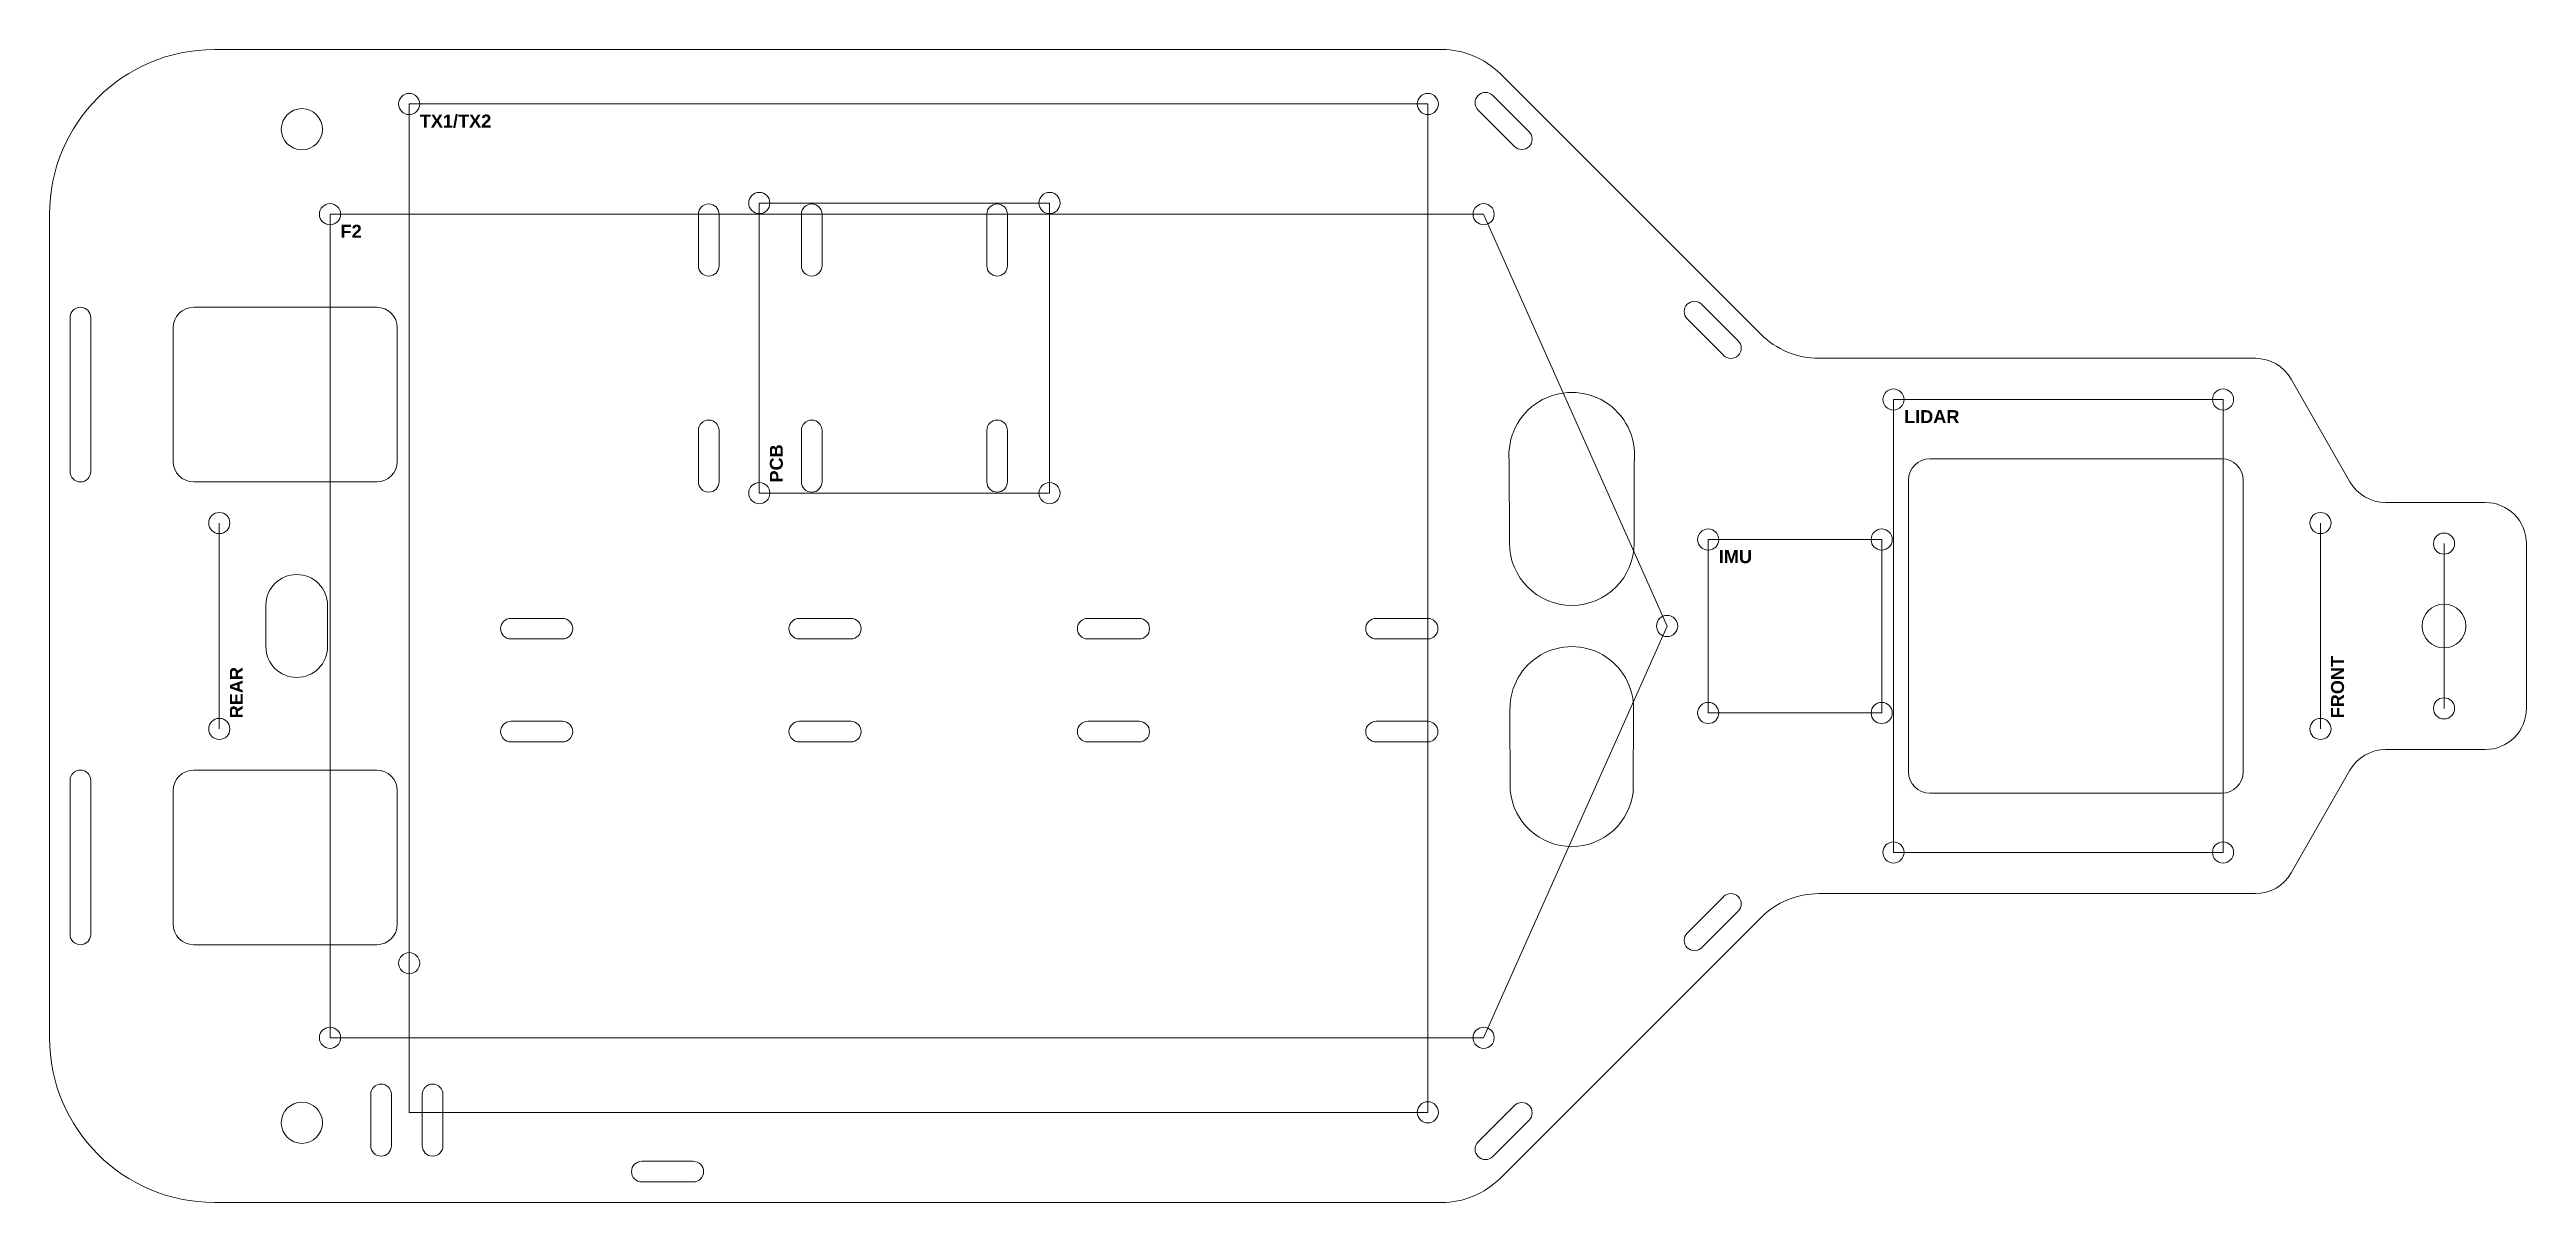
# Model space of a CAD drawing. Header units: millimetres. Extents: x 0 to 382, y 0 to 178.
import ezdxf

# ---------------------------------------------------------------- set-up
doc = ezdxf.new("R2010")
doc.units = ezdxf.units.MM
doc.layers.add('CUT', color=1, linetype='Continuous', lineweight=0)
doc.layers.add('ENGRAVE', color=5, linetype='Continuous', lineweight=0)
doc.styles.get("Standard").update_dxf_attribs({"font": 'arial.ttf'})

msp = doc.modelspace()

# ---------------------------------------------------------------- linework, layer by layer
at = {"layer": 'CUT', "lineweight": 0}
for p, q in [((214.58, 177.8), (25.4, 177.8)), ((263.74, 133.89), (223.56, 174.08)), ((225.8, 162.85), (220.19, 168.47)), ((222.43, 170.71), (228.05, 165.1)), ((0, 152.4), (0, 25.4)), ((100.01, 152.4), (100.01, 144.46)), ((103.19, 144.46), (103.19, 152.4)), ((115.89, 152.4), (115.89, 144.46)), ((119.06, 144.46), (119.06, 152.4)), ((144.46, 152.4), (144.46, 144.46)), ((147.64, 144.46), (147.64, 152.4)), ((50.42, 138.05), (22.22, 138.05)), ((254.65, 138.5), (260.26, 132.89)), ((3.17, 136.46), (3.17, 112.71)), ((6.35, 112.71), (6.35, 136.46)), ((19.05, 114.3), (19.05, 134.87)), ((53.59, 114.3), (53.59, 134.87)), ((258.02, 130.64), (252.4, 136.25)), ((339.98, 130.18), (272.72, 130.18)), ((354.53, 111.15), (345.49, 126.98)), ((100.01, 119.06), (100.01, 111.13)), ((103.19, 111.13), (103.19, 119.06)), ((115.89, 119.06), (115.89, 111.13)), ((119.06, 111.13), (119.06, 119.06)), ((144.46, 119.06), (144.46, 111.13)), ((147.64, 111.13), (147.64, 119.06)), ((334.81, 114.69), (289.81, 114.69)), ((50.42, 111.13), (22.22, 111.13)), ((224.97, 114.34), (225.01, 101.65)), ((244.22, 101.65), (244.26, 114.34)), ((286.52, 111.4), (286.52, 66.4)), ((338.11, 66.4), (338.11, 111.4)), ((375.41, 107.95), (360.05, 107.95)), ((381.76, 76.2), (381.76, 101.6)), ((33.34, 92.08), (33.34, 85.73)), ((42.86, 85.73), (42.86, 92.08)), ((71.11, 90.08), (79.05, 90.08)), ((115.56, 90.08), (123.5, 90.08)), ((160.01, 90.08), (167.95, 90.08)), ((204.46, 90.08), (212.4, 90.08)), ((79.05, 86.9), (71.11, 86.9)), ((123.5, 86.9), (115.56, 86.9)), ((167.95, 86.9), (160.01, 86.9)), ((212.4, 86.9), (204.46, 86.9)), ((71.11, 74.2), (79.05, 74.2)), ((115.56, 74.2), (123.5, 74.2)), ((160.01, 74.2), (167.95, 74.2)), ((204.46, 74.2), (212.4, 74.2)), ((225.09, 76.17), (225.13, 63.54)), ((244.1, 63.54), (244.14, 76.17)), ((79.05, 71.03), (71.11, 71.03)), ((123.5, 71.03), (115.56, 71.03)), ((167.95, 71.03), (160.01, 71.03)), ((212.4, 71.03), (204.46, 71.03)), ((375.41, 69.85), (360.05, 69.85)), ((3.17, 65.09), (3.17, 41.34)), ((6.35, 41.34), (6.35, 65.09)), ((50.42, 66.68), (22.22, 66.68)), ((345.49, 50.82), (354.53, 66.65)), ((19.05, 42.93), (19.05, 63.5)), ((53.59, 63.5), (53.59, 42.93)), ((289.81, 63.11), (334.81, 63.11)), ((258.02, 47.16), (252.4, 41.55)), ((339.98, 47.63), (272.72, 47.63)), ((263.74, 43.91), (223.56, 3.72)), ((254.65, 39.3), (260.26, 44.91)), ((50.42, 39.75), (22.22, 39.75)), ((49.51, 16.67), (49.51, 8.73)), ((52.69, 8.73), (52.69, 16.67)), ((57.45, 16.67), (57.45, 8.73)), ((60.63, 8.73), (60.63, 16.67)), ((225.8, 14.95), (220.19, 9.33)), ((222.43, 7.09), (228.05, 12.7)), ((99.22, 6.35), (91.28, 6.35)), ((214.58, 0), (25.4, 0)), ((91.28, 3.17), (99.22, 3.17))]:
    msp.add_line(p, q, dxfattribs=at)
for centre, radius in [((38.89, 165.51), 3.17), ((55.43, 169.4), 1.63), ((212.43, 169.4), 1.63), ((43.23, 152.4), 1.63), ((221.03, 152.4), 1.63), ((284.2, 123.83), 1.63), ((335, 123.83), 1.63), ((26.16, 104.78), 1.63), ((350.01, 104.78), 1.63), ((369.06, 101.6), 1.63), ((369.06, 88.9), 3.38), ((249.31, 88.9), 1.63), ((369.06, 76.2), 1.63), ((26.16, 73.03), 1.63), ((350.01, 73.03), 1.63), ((284.2, 53.98), 1.63), ((335, 53.98), 1.63), ((55.43, 36.9), 1.63), ((43.23, 25.4), 1.63), ((221.03, 25.4), 1.63), ((38.89, 12.29), 3.17), ((212.43, 13.9), 1.63)]:
    msp.add_circle(centre, radius, dxfattribs=at)
at = {"layer": 'CUT'}
for centre in [(109.39, 154.13), (154.13, 154.13), (109.39, 109.39), (154.13, 109.39), (255.65, 102.23), (282.39, 102.23), (255.65, 75.49), (282.39, 75.49)]:
    msp.add_circle(centre, 1.63, dxfattribs=at)
at = {"layer": 'CUT', "lineweight": 0}
for centre, radius, start, end in [((25.4, 152.4), 25.4, 90, 180), ((214.58, 165.1), 12.7, 45, 90), ((221.31, 169.59), 1.59, 45, 225), ((226.92, 163.98), 1.59, 225, 45), ((101.6, 152.4), 1.59, 0, 180), ((117.47, 152.4), 1.59, 0, 180), ((146.05, 152.4), 1.59, 0, 180), ((101.6, 144.46), 1.59, 180, 0), ((117.47, 144.46), 1.59, 180, 0), ((146.05, 144.46), 1.59, 180, 0), ((4.76, 136.46), 1.59, 0, 180), ((22.22, 134.87), 3.18, 90, 180), ((50.42, 134.87), 3.18, 0, 90), ((253.53, 137.38), 1.59, 45, 225), ((272.72, 142.88), 12.7, 225, 270), ((259.14, 131.76), 1.59, 225, 45), ((339.98, 123.83), 6.35, 29.7449, 90), ((234.62, 115.23), 9.69, 354.7665, 185.2335), ((101.6, 119.06), 1.59, 0, 180), ((117.47, 119.06), 1.59, 0, 180), ((146.05, 119.06), 1.59, 0, 180), ((289.81, 111.4), 3.29, 90, 180), ((334.81, 111.4), 3.29, 0, 90), ((4.76, 112.71), 1.59, 180, 0), ((22.22, 114.3), 3.17, 180, 270), ((50.42, 114.3), 3.18, 270, 0), ((101.6, 111.13), 1.59, 180, 0), ((117.47, 111.13), 1.59, 180, 0), ((146.05, 111.13), 1.59, 180, 0), ((360.05, 114.3), 6.35, 209.7449, 270), ((375.41, 101.6), 6.35, 0, 90), ((234.62, 101.68), 9.61, 180.1861, 359.8139), ((38.1, 92.08), 4.76, 0, 180), ((71.11, 88.49), 1.59, 90, 270), ((79.05, 88.49), 1.59, 270, 90), ((115.56, 88.49), 1.59, 90, 270), ((123.5, 88.49), 1.59, 270, 90), ((160.01, 88.49), 1.59, 90, 270), ((167.95, 88.49), 1.59, 270, 90), ((204.46, 88.49), 1.59, 90, 270), ((212.4, 88.49), 1.59, 270, 90), ((38.1, 85.73), 4.76, 180, 0), ((234.62, 76.2), 9.52, 359.8139, 180.1861), ((71.11, 72.61), 1.59, 90, 270), ((79.05, 72.61), 1.59, 270, 90), ((115.56, 72.61), 1.59, 90, 270), ((123.5, 72.61), 1.59, 270, 90), ((160.01, 72.61), 1.59, 90, 270), ((167.95, 72.61), 1.59, 270, 90), ((204.46, 72.61), 1.59, 90, 270), ((212.4, 72.61), 1.59, 270, 90), ((375.41, 76.2), 6.35, 270, 0), ((360.05, 63.5), 6.35, 90, 150.2551), ((4.76, 65.09), 1.59, 0, 180), ((22.22, 63.5), 3.17, 90, 180), ((50.42, 63.5), 3.18, 0, 90), ((289.81, 66.4), 3.29, 180, 270), ((334.81, 66.4), 3.29, 270, 0), ((234.62, 64.43), 9.53, 185.3225, 354.6775), ((339.98, 53.98), 6.35, 270, 330.2551), ((259.14, 46.04), 1.59, 315, 135), ((272.72, 34.93), 12.7, 90, 135), ((22.22, 42.93), 3.18, 180, 270), ((50.42, 42.93), 3.18, 270, 0), ((4.76, 41.34), 1.59, 180, 0), ((253.53, 40.42), 1.59, 135, 315), ((25.4, 25.4), 25.4, 180, 270), ((51.1, 16.67), 1.59, 0, 180), ((59.04, 16.67), 1.59, 0, 180), ((226.92, 13.82), 1.59, 315, 135), ((51.1, 8.73), 1.59, 180, 0), ((59.04, 8.73), 1.59, 180, 0), ((221.31, 8.21), 1.59, 135, 315), ((91.28, 4.76), 1.59, 90, 270), ((99.22, 4.76), 1.59, 270, 90), ((214.58, 12.7), 12.7, 270, 315)]:
    msp.add_arc(centre, radius, start, end, dxfattribs=at)
at = {"layer": 'ENGRAVE', "lineweight": 0}
for p, q in [((55.43, 169.4), (55.43, 13.9)), ((212.43, 169.4), (55.43, 169.4)), ((212.43, 13.9), (212.43, 169.4)), ((43.23, 25.4), (43.23, 152.4)), ((43.23, 152.4), (221.03, 152.4)), ((221.03, 152.4), (249.31, 88.9)), ((284.2, 123.83), (284.2, 53.98)), ((335, 123.83), (284.2, 123.83)), ((335, 53.98), (335, 123.83)), ((26.16, 104.78), (26.16, 73.03)), ((350.01, 104.78), (350.01, 73.03)), ((369.06, 101.6), (369.06, 76.2)), ((249.31, 88.9), (221.03, 25.4)), ((284.2, 53.98), (335, 53.98)), ((221.03, 25.4), (43.23, 25.4)), ((55.43, 13.9), (212.43, 13.9))]:
    msp.add_line(p, q, dxfattribs=at)
at = {"layer": 'ENGRAVE'}
for p, q in [((109.39, 154.13), (154.13, 154.13)), ((109.39, 109.39), (109.39, 154.13)), ((154.13, 154.13), (154.13, 109.39)), ((154.13, 109.39), (109.39, 109.39)), ((255.65, 102.23), (282.39, 102.23)), ((255.65, 75.49), (255.65, 102.23)), ((282.39, 102.23), (282.39, 75.49)), ((282.39, 75.49), (255.65, 75.49))]:
    msp.add_line(p, q, dxfattribs=at)

# ---------------------------------------------------------------- texts
at = {"layer": 'ENGRAVE', "char_height": 2, "attachment_point": 1}
for s, width, heights, insert in [('{\\fArial|b1|i0|c0|p34;TX1/TX2}', 13.9945, [0.868], (57.06, 167.77)), ('{\\fArial|b1|i0|c0|p34;F2}', 11.8253, [0], (44.86, 150.77)), ('{\\fArial|b1|i0|c0|p34;LIDAR}', 14.0464, [0], (285.83, 122.19)), ('{\\fArial|b1|i0|c0|p34;IMU}', 8.9645, [0], (257.28, 100.6))]:
    msp.add_mtext_dynamic_manual_height_columns(s, width=width, gutter_width=12.5, heights=heights, dxfattribs=dict(at, insert=insert))
at = {"layer": 'ENGRAVE', "char_height": 2, "attachment_point": 1, "rotation": 90}
for s, width, insert in [('{\\fArial|b1|i0|c0|p34;PCB}', 16.4214, (111.02, 111.02)), ('{\\fArial|b1|i0|c0|p34;FRONT}', 9.6447, (351.64, 74.66)), ('{\\fArial|b1|i0|c0|p34;REAR}', 9.6447, (27.79, 74.66))]:
    msp.add_mtext_dynamic_manual_height_columns(s, width=width, gutter_width=12.5, heights=[0], dxfattribs=dict(at, insert=insert))

doc.saveas('drawing.dxf')
